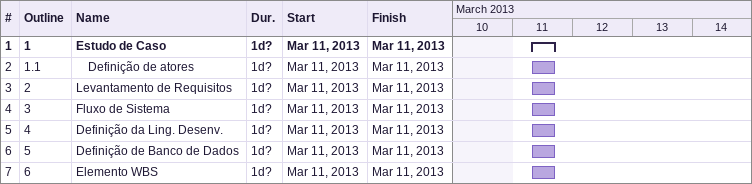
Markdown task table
| ID | WBS | Task | Duration | Start | Finish |
|---|---|---|---|---|---|
| 1 | 1 | **Estudo de Caso** | 1d? | 2013-03-11 | 2013-03-11 |
| 2 | 1.1 | Definição de atores | 1d? | 2013-03-11 | 2013-03-11 |
| 3 | 2 | Levantamento de Requisitos | 1d? | 2013-03-11 | 2013-03-11 |
| 4 | 3 | Fluxo de Sistema | 1d? | 2013-03-11 | 2013-03-11 |
| 5 | 4 | Definição da Ling. Desenv. | 1d? | 2013-03-11 | 2013-03-11 |
| 6 | 5 | Definição de Banco de Dados | 1d? | 2013-03-11 | 2013-03-11 |
| 7 | 6 | Elemento WBS | 1d? | 2013-03-11 | 2013-03-11 |
